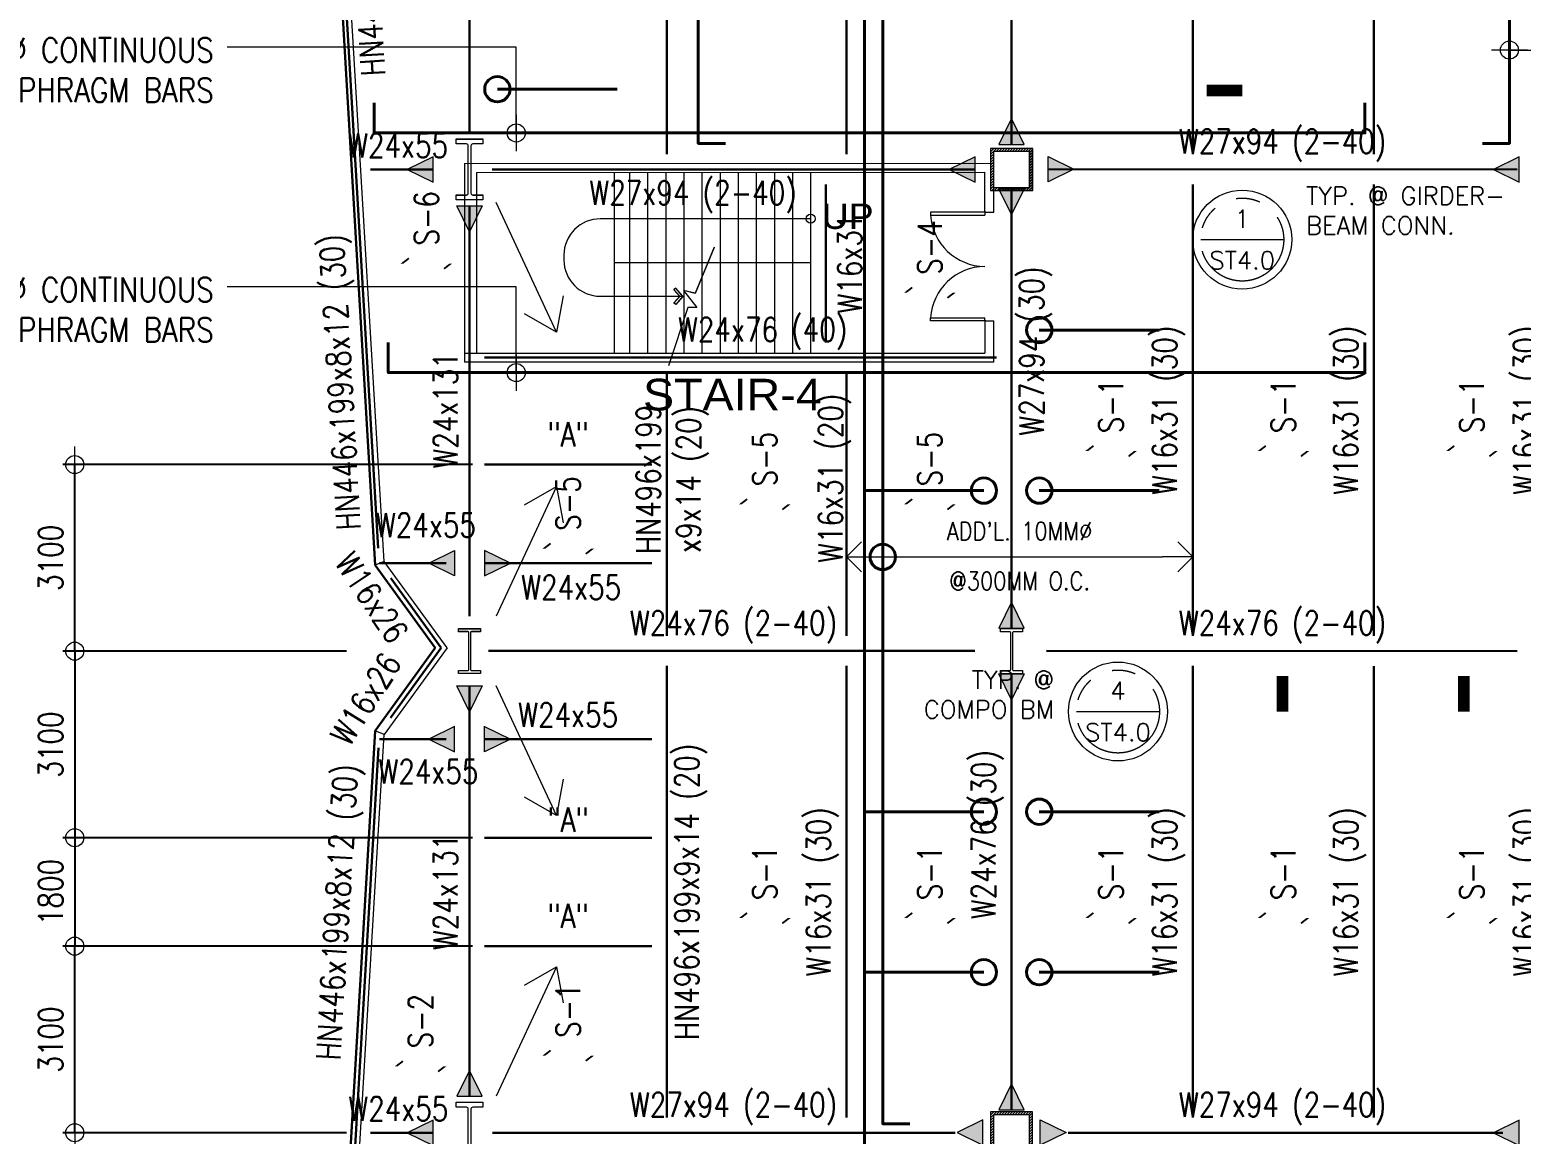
# Model space of a CAD drawing. Header units: millimetres. Extents: x 1324560 to 1569037, y -14989 to 176590.
# Drawn here: x 1351216 to 1375980, y 22492 to 40836 of the extents above; entities that cross this region are included whole.
import ezdxf
from ezdxf.enums import TextEntityAlignment as Align

# ---------------------------------------------------------------- set-up
doc = ezdxf.new("R2010")
doc.units = ezdxf.units.MM
doc.header["$MEASUREMENT"] = 0
doc.linetypes.add('PHANTOM2', pattern=[1.25, 0.625, -0.125, 0.125, -0.125, 0.125, -0.125])
doc.layers.get('0').update_dxf_attribs({"lineweight": 0})
for name, color, linetype, lineweight in [('A_ARCHITECTURAL BACKGROUND', 251, 'Continuous', 5), ('HATCH', 8, 'Continuous', 5), ('S-ANNO-DIMS', 252, 'Continuous', 5), ('S-ANNO-MARK', 2, 'Continuous', 9), ('S-ANNO-NPLT', 7, 'Continuous', 9), ('S-Anno-Symb', 143, 'PHANTOM2', 15), ('S-Anno-Text', 52, 'Continuous', 15), ('S-BEAM', 5, 'Continuous', 30), ('S-BEAM-IDEN', 2, 'Continuous', 9), ('S-BRACE', 2, 'Continuous', 9), ('S-COLS', 2, 'Continuous', 20), ('S-CONN', 1, 'Continuous', 9), ('S_COL', 2, 'Continuous', 20), ('S_DRB', 4, 'Continuous', 40), ('S_SLAB EDGE', 2, 'Continuous', 30)]:
    doc.layers.add(name, color=color, linetype=linetype, lineweight=lineweight)
doc.styles.add('1', font='simplex.shx', dxfattribs={"width": 0.85, "height": 300})
doc.styles.add('ARIALNW', font='ARIALN.TTF')
doc.styles.add('MMTX$0$ESMX$0$X-OPTA1D', font='x-opta1d')
doc.styles.add('ROMANSX', font='ROMANS.shx', dxfattribs={"height": 0.09375})
doc.styles.add('SIMPLEX', font='SIMPLEX.shx', dxfattribs={"width": 0.8, "height": 400})
doc.dimstyles.new('DIM 200', dxfattribs={"dimtxt": 0.36, "dimasz": 0.2, "dimexe": 0.1, "dimexo": 0, "dimgap": 0.08, "dimtad": 1, "dimlfac": 2, "dimrnd": 0.005, "dimzin": 1, "dimdsep": 46, "dimtxsty": 'ARIALNW', "dimcen": 0.09, "dimclrd": 6, "dimclre": 6, "dimclrt": 13, "dimadec": 0, "dimazin": 0, "dimtfac": 1, "dimtofl": 0, "dimtmove": 2, "dimatfit": 3, "dimfxl": 1, "dimtolj": 1, "dimtzin": 0, "dimarcsym": 0})
doc.dimstyles.new('DIM_100', dxfattribs={"dimtxt": 400, "dimasz": 2, "dimexe": 100, "dimexo": 250, "dimgap": 250, "dimtad": 1, "dimdec": 0, "dimrnd": 1, "dimzin": 1, "dimdsep": 46, "dimtxsty": '1', "dimblk1": 'ESCADIM_ARW', "dimblk2": 'ESCADIM_ARW', "dimsah": 1, "dimcen": 50, "dimclrd": 256, "dimclre": 256, "dimclrt": 52, "dimazin": 0, "dimtfac": 1, "dimtdec": 0, "dimtofl": 0, "dimtmove": 0, "dimatfit": 3, "dimldrblk": 'ESCADIM_ARW', "dimfxl": 1, "dimtolj": 1, "dimtzin": 0, "dimarcsym": 0})
doc.dimstyles.new('DIM_200', dxfattribs={"dimtxt": 400, "dimasz": 2, "dimexe": 200, "dimexo": 200, "dimgap": 200, "dimtad": 1, "dimdec": 0, "dimrnd": 1, "dimzin": 1, "dimdsep": 46, "dimtxsty": 'SIMPLEX', "dimblk1": 'ESCADIM_ARW', "dimblk2": 'ESCADIM_ARW', "dimsah": 1, "dimcen": 50, "dimclrd": 251, "dimclre": 251, "dimclrt": 52, "dimazin": 0, "dimtfac": 1, "dimtdec": 0, "dimtofl": 0, "dimtmove": 0, "dimatfit": 3, "dimldrblk": 'ESCADIM_ARW', "dimfxl": 1, "dimtolj": 1, "dimtzin": 0, "dimarcsym": 0})
doc.dimstyles.new('ESCA', dxfattribs={"dimtxt": 300, "dimasz": 1, "dimexe": 100, "dimexo": 100, "dimgap": 100, "dimtad": 1, "dimdec": 0, "dimrnd": 1, "dimdsep": 46, "dimtxsty": '1', "dimblk1": 'ESCADIM_ARW', "dimblk2": 'ESCADIM_ARW', "dimsah": 1, "dimcen": 50, "dimclrd": 256, "dimclre": 256, "dimclrt": 52, "dimadec": 0, "dimazin": 0, "dimtfac": 1, "dimtdec": 0, "dimtofl": 0, "dimtmove": 0, "dimatfit": 3, "dimldrblk": 'ESCADIM_ARW', "dimfxl": 1, "dimtolj": 1, "dimtzin": 0, "dimarcsym": 0})

# ---------------------------------------------------------------- blocks, each defined once
blk = doc.blocks.new('5F COLUMN LAYOUT')
at = {"layer": 'HATCH', "ltscale": 0.05}
h = blk.add_hatch(dxfattribs=at)
h.set_pattern_fill('ANSI31', color=256, scale=250, style=0)
h.set_pattern_definition([(45, (-1369673.47, 17920.017), (-22.0970869, 22.0970869), [])])
h.paths.add_polyline_path([(16701, 39701), (17301, 39701), (17301, 40301), (16701, 40301)], flags=16)
h.paths.add_polyline_path([(16651, 39651), (17351, 39651), (17351, 40351), (16651, 40351)])
h = blk.add_hatch(dxfattribs=at)
h.set_pattern_fill('ANSI31', color=256, scale=250, style=0)
h.set_pattern_definition([(45, (-1369675.695, 1918.595), (-22.0970869, 22.0970869), [])])
h.paths.add_polyline_path([(16699, 23700), (17299, 23700), (17299, 24300), (16699, 24300)], flags=16)
h.paths.add_polyline_path([(16649, 23650), (17349, 23650), (17349, 24350), (16649, 24350)])
at = {"layer": 'S-COLS', "ltscale": 0.5, "elevation": 0}
for points in [[(16651, 39651), (17351, 39651), (17351, 40351), (16651, 40351)], [(16701, 39701), (17301, 39701), (17301, 40301), (16701, 40301)], [(16649, 23650), (17349, 23650), (17349, 24350), (16649, 24350)], [(16699, 23700), (17299, 23700), (17299, 24300), (16699, 24300)]]:
    blk.add_lwpolyline(points, close=True, dxfattribs=at)
at = {"layer": 'S_COL', "ltscale": 0.05}
for points in [[(8000, 40507), (8221, 40507), (8221, 40425), (8052, 40425, 0.414214), (8023, 40396), (8023, 39606, 0.414214), (8052, 39577), (8221, 39577), (8221, 39495), (7779, 39495), (7779, 39577), (7948, 39577, 0.414214), (7977, 39606), (7977, 40396, 0.414214), (7948, 40425), (7779, 40425), (7779, 40507), (8000, 40507)], [(8000, 24507), (8221, 24507), (8221, 24425), (8052, 24425, 0.414214), (8023, 24396), (8023, 23606, 0.414214), (8052, 23577), (8221, 23577), (8221, 23495), (7779, 23495), (7779, 23577), (7948, 23577, 0.414214), (7977, 23606), (7977, 24396, 0.414214), (7948, 24425), (7779, 24425), (7779, 24507), (8000, 24507)]]:
    blk.add_lwpolyline(points, format="xyb", dxfattribs=at)
at = {"layer": 'S_COL', "ltscale": 0.05, "elevation": 0}
for points in [[(8000, 32374), (8182, 32374), (8182, 32325), (8031, 32325, 0.414214), (8013, 32307), (8013, 31696, 0.414214), (8031, 31679), (8182, 31679), (8182, 31630), (7818, 31630), (7818, 31679), (7969, 31679, 0.414214), (7987, 31696), (7987, 32307, 0.414214), (7969, 32325), (7818, 32325), (7818, 32374), (8000, 32374)], [(17000, 32376), (17183, 32376), (17183, 32323), (17033, 32323, 0.414214), (17015, 32305), (17015, 31695, 0.414214), (17033, 31677), (17183, 31677), (17183, 31624), (16817, 31624), (16817, 31677), (16967, 31677, 0.414214), (16985, 31695), (16985, 32305, 0.414214), (16967, 32323), (16817, 32323), (16817, 32376), (17000, 32376)]]:
    blk.add_lwpolyline(points, format="xyb", dxfattribs=at)
blk = doc.blocks.new('Bubble')
at = {"layer": 'S-ANNO-NPLT'}
blk.add_circle((0, 0), 0.2608, dxfattribs=at)
at = {"layer": 'S-Anno-Symb', "color": 0}
blk.add_line((-0.2188, 0), (0.2188, 0), dxfattribs=at)
blk.add_circle((0, 0), 0.2188, dxfattribs=at)
at = {"layer": 'S-Anno-Symb', "style": 'ROMANSX'}
for tag, p in [('1', (0, 0.1094)), ('S1', (0, -0.1094))]:
    blk.add_attdef(tag, text='', height=0.0937, dxfattribs=at).set_placement(p, align=Align.MIDDLE_CENTER)
at = {"layer": 'S-Anno-Symb', "style": 'ROMANSX', "width": 1.018385, "flags": 8}
blk.add_attdef('LONG', text='', height=0.0937, dxfattribs=at).set_placement((-0.1796, -0.1249), (0.1796, -0.1249), align=Align.FIT)
blk = doc.blocks.new('4F COLUMN LAYOUT')
at = {"layer": 'HATCH', "ltscale": 0.05}
h = blk.add_hatch(dxfattribs=at)
h.set_pattern_fill('ANSI31', color=256, scale=250, style=0)
h.set_pattern_definition([(45, (-1164892.262, 18523.98), (-22.0970869, 22.0970869), [])])
h.paths.add_polyline_path([(16700, 39700), (17300, 39700), (17300, 40300), (16700, 40300)], flags=16)
h.paths.add_polyline_path([(16650, 39650), (17350, 39650), (17350, 40350), (16650, 40350)])
h = blk.add_hatch(dxfattribs=at)
h.set_pattern_fill('ANSI31', color=256, scale=250, style=0)
h.set_pattern_definition([(45, (-1164892.262, 2523.98), (-22.0970869, 22.0970869), [])])
h.paths.add_polyline_path([(16700, 23700), (17300, 23700), (17300, 24300), (16700, 24300)], flags=16)
h.paths.add_polyline_path([(16650, 23650), (17350, 23650), (17350, 24350), (16650, 24350)])
at = {"layer": 'S-COLS', "ltscale": 0.5, "elevation": 0}
for points in [[(16650, 39650), (17350, 39650), (17350, 40350), (16650, 40350)], [(16700, 39700), (17300, 39700), (17300, 40300), (16700, 40300)], [(16650, 23650), (17350, 23650), (17350, 24350), (16650, 24350)], [(16700, 23700), (17300, 23700), (17300, 24300), (16700, 24300)]]:
    blk.add_lwpolyline(points, close=True, dxfattribs=at)
at = {"layer": 'S_COL', "ltscale": 0.05, "elevation": 0}
for points in [[(8000, 39494), (7779, 39494), (7779, 39576), (7948, 39576, 0.414214), (7977, 39605), (7977, 40395, 0.414214), (7948, 40424), (7779, 40424), (7779, 40506), (8221, 40506), (8221, 40424), (8052, 40424, 0.414214), (8023, 40395), (8023, 39605, 0.414214), (8052, 39576), (8221, 39576), (8221, 39494), (8000, 39494)], [(17000, 31624), (16817, 31624), (16817, 31677), (16967, 31677, 0.414214), (16985, 31695), (16985, 32305, 0.414214), (16967, 32323), (16817, 32323), (16817, 32376), (17183, 32376), (17183, 32323), (17033, 32323, 0.414214), (17015, 32305), (17015, 31695, 0.414214), (17033, 31677), (17183, 31677), (17183, 31624), (17000, 31624)]]:
    blk.add_lwpolyline(points, format="xyb", dxfattribs=at)
at = {"layer": 'S_COL', "ltscale": 0.05}
for points in [[(8000, 32372), (8182, 32372), (8182, 32323), (8031, 32323, 0.414214), (8013, 32305), (8013, 31695, 0.414214), (8031, 31677), (8182, 31677), (8182, 31628), (7818, 31628), (7818, 31677), (7969, 31677, 0.414214), (7987, 31695), (7987, 32305, 0.414214), (7969, 32323), (7818, 32323), (7818, 32372), (8000, 32372)], [(8000, 24506), (8221, 24506), (8221, 24424), (8052, 24424, 0.414214), (8023, 24395), (8023, 23605, 0.414214), (8052, 23576), (8221, 23576), (8221, 23494), (7779, 23494), (7779, 23576), (7948, 23576, 0.414214), (7977, 23605), (7977, 24395, 0.414214), (7948, 24424), (7779, 24424), (7779, 24506), (8000, 24506)]]:
    blk.add_lwpolyline(points, format="xyb", dxfattribs=at)
blk = doc.blocks.new('5F PLAN')
at = {"layer": 'A_ARCHITECTURAL BACKGROUND', "ltscale": 10}
for p, q in [((6584, 33490, 0), (5682, 48565, 0)), ((10399, 39953, 0), (10399, 36947, 0)), ((10657, 39953, 0), (10657, 36947, 0)), ((10957, 39953, 0), (10957, 36947, 0)), ((11258, 39953, 0), (11258, 36947, 0)), ((11558, 39953, 0), (11558, 36947, 0)), ((11859, 39953, 0), (11859, 36947, 0)), ((12160, 39953, 0), (12160, 36947, 0)), ((12460, 39953, 0), (12460, 36947, 0)), ((12761, 39953, 0), (12761, 36947, 0)), ((13062, 39953, 0), (13062, 36947, 0)), ((13362, 39953, 0), (13362, 36947, 0)), ((13663, 39953, 0), (13663, 36950, 0)), ((16555, 39290, 0), (15653, 39290, 0)), ((15653, 39290, 0), (15653, 39240, 0)), ((16555, 39290, 0), (15653, 39290, 0)), ((15653, 39290, 0), (15653, 39240, 0)), ((15653, 39240, 0), (16555, 39240, 0)), ((15653, 39240, 0), (16555, 39240, 0)), ((16575, 39290, 0), (15673, 39290, 0)), ((16575, 39290, 0), (15673, 39290, 0)), ((13663, 38450, 0), (10399, 38450, 0)), ((15653, 37486, 0), (15653, 37536, 0)), ((15653, 37536, 0), (16555, 37536, 0)), ((15653, 37486, 0), (15653, 37536, 0)), ((15653, 37536, 0), (16555, 37536, 0)), ((16555, 37486, 0), (15653, 37486, 0)), ((16555, 37486, 0), (15653, 37486, 0)), ((16575, 37486, 0), (15673, 37486, 0)), ((16575, 37486, 0), (15673, 37486, 0)), ((16555, 37486, 0), (16555, 37536, 0)), ((6584, 33490, 0), (6433, 33428, 0)), ((7627, 32054, 0), (6584, 33490, 0)), ((7627, 32054, 0), (6584, 30614, 0)), ((5682, 15536, 0), (6584, 30614, 0)), ((6584, 30614, 0), (6433, 30677, 0))]:
    blk.add_line(p, q, dxfattribs=at)
at = {"layer": 'A_ARCHITECTURAL BACKGROUND', "linetype": 'ByBlock', "ltscale": 0.5}
for p, q in [((7916, 40100, 0), (16706, 40103, 0)), ((8116, 39950, 0), (16548, 39953, 0)), ((16555, 39290, 0), (16555, 39953, 0)), ((16706, 39290, 0), (16706, 40103, 0)), ((16555, 39290, 0), (16555, 39240, 0)), ((16555, 39290, 0), (16706, 39290, 0)), ((16555, 37486, 0), (16706, 37486, 0)), ((16555, 37486, 0), (16555, 36950, 0)), ((16706, 36800, 0), (16706, 37486, 0)), ((7916, 36950, 0), (13663, 36950, 0)), ((13663, 36950, 0), (16555, 36950, 0)), ((16706, 36800, 0), (7916, 36800, 0))]:
    blk.add_line(p, q, dxfattribs=at)
at = {"layer": 'A_ARCHITECTURAL BACKGROUND', "ltscale": 0.5}
for p, q in [((7916, 40100, 0), (7916, 36950, 0)), ((8116, 39950, 0), (8116, 36950, 0)), ((7916, 36950, 0), (7916, 36800, 0))]:
    blk.add_line(p, q, dxfattribs=at)
at = {"layer": 'A_ARCHITECTURAL BACKGROUND', "linetype": 'ByBlock', "lineweight": 13, "ltscale": 0.5}
for p, q in [((12059, 38708, 0), (11744, 37944, 0)), ((12059, 38705, 0), (11744, 37940, 0)), ((11744, 37944, 0), (11553, 37990, 0)), ((11553, 37990, 0), (11771, 37709, 0)), ((11744, 37940, 0), (11553, 37987, 0)), ((11553, 37987, 0), (11771, 37706, 0)), ((11622, 37709, 0), (11303, 36740, 0)), ((11771, 37706, 0), (11622, 37709, 0))]:
    blk.add_line(p, q, dxfattribs=at)
at = {"layer": 'A_ARCHITECTURAL BACKGROUND', "linetype": 'ByBlock', "lineweight": 13, "ltscale": 0.5, "elevation": 0}
blk.add_lwpolyline([(13663, 39179), (10168, 39179, 0.414214), (9567, 38577), (9567, 38495, 0.414214), (10168, 37894), (11542, 37894)], format="xyb", dxfattribs=at)
for points in [[(11542, 37894), (11423, 38030), (11391, 38006), (11492, 37894)], [(11542, 37891), (11423, 38027), (11391, 38002), (11492, 37891)], [(11542, 37894), (11423, 37757), (11391, 37782), (11492, 37894)], [(11542, 37891), (11423, 37754), (11391, 37779), (11492, 37891)]]:
    blk.add_lwpolyline(points, dxfattribs=at)
at = {"layer": 'A_ARCHITECTURAL BACKGROUND', "linetype": 'ByBlock', "lineweight": 13, "ltscale": 0.5}
blk.add_circle((13663, 39182, 0), 74, dxfattribs=at)
for centre, start, end in [((16566, 39303, 0), 183.9663, 269.3068), ((16566, 37473, 0), 90.6932, 176.0337)]:
    blk.add_arc(centre, 915, start, end, dxfattribs=at)
at = {"layer": 'S_SLAB EDGE', "ltscale": 0.05, "elevation": 0}
blk.add_lwpolyline([(5532, 15385), (6433, 30677), (7428, 32054), (6433, 33428), (5532, 48715), (7385, 48715), (7385, 53192), (8863, 53192), (8863, 55255), (10917, 55255), (10917, 56736), (26529, 56736), (26529, 56585), (44567, 56585), (44567, 56048), (46550, 56048), (46550, 39580), (44717, 39580), (44717, 10909)], dxfattribs=at)
at = {"layer": 'A_ARCHITECTURAL BACKGROUND', "style": 'MMTX$0$ESMX$0$X-OPTA1D', "text_generation_flag": 6, "width": 1.1}
for s, height, p in [('UP', 420.9, (13849, 39012, 0)), ('STAIR-4', 526.1, (10880, 35996, 0))]:
    blk.add_text(s, height=height, rotation=180, dxfattribs=at).set_placement(p)
blk = doc.blocks.new('ESCADIM_ARW')
at = {"color": 7}
blk.add_line((-150, 0), (150, 0), dxfattribs=at)
blk.add_circle((0, 0), 75, dxfattribs=at)
blk = doc.blocks.new('*D25')
at = {"layer": 'Defpoints', "color": 0, "ltscale": 0.05, "transparency": 16777216}
for p in [(1358768, 27415), (1351962, 25615), (1358768, 25615)]:
    blk.add_point(p, dxfattribs=at)
at = {"layer": 'S-ANNO-DIMS', "color": 251, "lineweight": -2, "ltscale": 0.05, "transparency": 16777216}
for p, q in [((1358568, 27415), (1351762, 27415)), ((1351962, 27413), (1351962, 25617)), ((1358568, 25615), (1351762, 25615))]:
    blk.add_line(p, q, dxfattribs=at)
at = {"layer": 'S-ANNO-DIMS', "color": 251, "lineweight": -2, "ltscale": 0.05, "transparency": 16777216, "xscale": 2, "yscale": 2, "zscale": 2}
for p, rotation in [((1351962, 27415), 90), ((1351962, 25615), 270)]:
    blk.add_blockref('ESCADIM_ARW', p, dxfattribs=dict(at, rotation=rotation))
at = {"layer": 'S-ANNO-DIMS', "color": 52, "ltscale": 0.05, "transparency": 16777216, "insert": (1351562, 26515), "char_height": 400, "attachment_point": 5, "rotation": 90, "style": 'SIMPLEX'}
blk.add_mtext('\\A1;1800', dxfattribs=at)
blk = doc.blocks.new('*D26')
at = {"layer": 'Defpoints', "color": 0, "ltscale": 0.05, "transparency": 16777216}
for p in [(1351962, 25615), (1358768, 25615), (1356672, 22515, 0)]:
    blk.add_point(p, dxfattribs=at)
at = {"layer": 'S-ANNO-DIMS', "color": 251, "lineweight": -2, "ltscale": 0.05, "transparency": 16777216}
for p, q in [((1358568, 25615), (1351762, 25615)), ((1351962, 22517), (1351962, 25613)), ((1356472, 22515), (1351762, 22515))]:
    blk.add_line(p, q, dxfattribs=at)
at = {"layer": 'S-ANNO-DIMS', "color": 251, "lineweight": -2, "ltscale": 0.05, "transparency": 16777216, "xscale": 2, "yscale": 2, "zscale": 2}
for p, rotation in [((1351962, 25615), 90), ((1351962, 22515), 270)]:
    blk.add_blockref('ESCADIM_ARW', p, dxfattribs=dict(at, rotation=rotation))
at = {"layer": 'S-ANNO-DIMS', "color": 52, "ltscale": 0.05, "transparency": 16777216, "insert": (1351562, 24065), "char_height": 400, "attachment_point": 5, "rotation": 90, "style": 'SIMPLEX'}
blk.add_mtext('\\A1;3100', dxfattribs=at)
blk = doc.blocks.new('*D27')
at = {"layer": 'Defpoints', "color": 0, "ltscale": 0.05, "transparency": 16777216}
for p in [(1356672, 30515, 0), (1351962, 27415), (1358768, 27415)]:
    blk.add_point(p, dxfattribs=at)
at = {"layer": 'S-ANNO-DIMS', "color": 251, "lineweight": -2, "ltscale": 0.05, "transparency": 16777216}
for p, q in [((1356472, 30515), (1351762, 30515)), ((1351962, 30513), (1351962, 27417)), ((1358568, 27415), (1351762, 27415))]:
    blk.add_line(p, q, dxfattribs=at)
at = {"layer": 'S-ANNO-DIMS', "color": 251, "lineweight": -2, "ltscale": 0.05, "transparency": 16777216, "xscale": 2, "yscale": 2, "zscale": 2}
for p, rotation in [((1351962, 30515), 90), ((1351962, 27415), 270)]:
    blk.add_blockref('ESCADIM_ARW', p, dxfattribs=dict(at, rotation=rotation))
at = {"layer": 'S-ANNO-DIMS', "color": 52, "ltscale": 0.05, "transparency": 16777216, "insert": (1351562, 28965), "char_height": 400, "attachment_point": 5, "rotation": 90, "style": 'SIMPLEX'}
blk.add_mtext('\\A1;3100', dxfattribs=at)
blk = doc.blocks.new('*D28')
at = {"layer": 'Defpoints', "color": 0, "ltscale": 0.05, "transparency": 16777216}
for p in [(1351962, 33615), (1358768, 33615), (1356672, 30515, 0)]:
    blk.add_point(p, dxfattribs=at)
at = {"layer": 'S-ANNO-DIMS', "color": 251, "lineweight": -2, "ltscale": 0.05, "transparency": 16777216}
for p, q in [((1358568, 33615), (1351762, 33615)), ((1351962, 30517), (1351962, 33613)), ((1356472, 30515), (1351762, 30515))]:
    blk.add_line(p, q, dxfattribs=at)
at = {"layer": 'S-ANNO-DIMS', "color": 251, "lineweight": -2, "ltscale": 0.05, "transparency": 16777216, "xscale": 2, "yscale": 2, "zscale": 2}
for p, rotation in [((1351962, 33615), 90), ((1351962, 30515), 270)]:
    blk.add_blockref('ESCADIM_ARW', p, dxfattribs=dict(at, rotation=rotation))
at = {"layer": 'S-ANNO-DIMS', "color": 52, "ltscale": 0.05, "transparency": 16777216, "insert": (1351562, 32065), "char_height": 400, "attachment_point": 5, "rotation": 90, "style": 'SIMPLEX'}
blk.add_mtext('\\A1;3100', dxfattribs=at)
blk = doc.blocks.new('_Open90')
at = {"color": 0, "linetype": 'ByBlock', "lineweight": -2}
for p, q in [((-0.5, 0.5), (0, 0)), ((0, 0), (-1, 0)), ((0, 0), (-0.5, -0.5))]:
    blk.add_line(p, q, dxfattribs=at)
blk = doc.blocks.new('*D42')
at = {"lineweight": -2, "ltscale": 0.5, "transparency": 16777216}
blk.add_line((14759, 33565, 0), (19508, 33565, 0), dxfattribs=at)
at = {"layer": 'Defpoints', "color": 0, "ltscale": 0.5, "transparency": 16777216}
for p in [(14259, 33565, 0), (20008, 33565, 0), (20008, 33565, 0)]:
    blk.add_point(p, dxfattribs=at)
at = {"lineweight": -2, "ltscale": 0.5, "transparency": 16777216, "xscale": 500, "yscale": 500, "zscale": 500, "rotation": 180}
blk.add_blockref('_Open90', (14259, 33565, 0), dxfattribs=at)
at = {"lineweight": -2, "ltscale": 0.5, "transparency": 16777216, "xscale": 500, "yscale": 500, "zscale": 500}
blk.add_blockref('_Open90', (20008, 33565, 0), dxfattribs=at)
at = {"color": 52, "ltscale": 0.5, "transparency": 16777216, "char_height": 300, "attachment_point": 5, "style": '1'}
for s, insert in [("\\A1;ADD'L. 10MM%%C", (17133, 33994, 0)), ('\\A1;@300MM O.C. ', (17133, 33165, 0))]:
    blk.add_mtext(s, dxfattribs=dict(at, insert=insert))
blk = doc.blocks.new('5F PLAN2')
at = {"layer": 'S-CONN'}
for points in [[(1367307, 38931), (1367518, 39360), (1367728, 38931)], [(1357912, 38306), (1357483, 38517), (1357912, 38727)], [(1366912, 38306), (1366483, 38517), (1366912, 38727)], [(1368124, 38308), (1368553, 38519), (1368124, 38729)], [(1375947, 38305), (1375518, 38515), (1375947, 38726)], [(1367308, 38196), (1367519, 37767), (1367729, 38196)], [(1358307, 37911), (1358518, 37482), (1358728, 37911)], [(1358268, 32186), (1357839, 31975), (1358268, 31765)], [(1358768, 32186), (1359197, 31975), (1358768, 31765)], [(1367307, 30898), (1367518, 31327), (1367728, 30898)], [(1367306, 30136), (1367517, 29707), (1367727, 30136)], [(1358307, 29937), (1358518, 29508), (1358728, 29937)], [(1358268, 28845), (1357839, 29055), (1358268, 29266)], [(1358768, 28845), (1359197, 29055), (1358768, 29266)], [(1358307, 23123), (1358518, 23552), (1358728, 23123)], [(1367306, 22898), (1367517, 23327), (1367727, 22898)], [(1357912, 22306), (1357483, 22516), (1357912, 22726)], [(1367042, 22308), (1366613, 22518), (1367042, 22729)], [(1367994, 22308), (1368423, 22518), (1367994, 22729)], [(1375947, 22305), (1375518, 22515), (1375947, 22726)]]:
    blk.add_hatch(color=256, dxfattribs=at).paths.add_polyline_path(points)
at = {"layer": 'S-BEAM'}
for p, q in [((1357001, 32226, 0), (1356158, 46516, 0)), ((1358518, 39123, 0), (1358518, 46077, 0)), ((1361793, 46266, 0), (1361793, 38769, 0)), ((1364777, 46266, 0), (1364777, 38769, 0)), ((1367518, 46254, 0), (1367518, 38931, 0)), ((1370527, 46266, 0), (1370527, 38768, 0)), ((1373535, 46266, 0), (1373535, 38768, 0)), ((1356875, 38517, 0), (1357912, 38517, 0)), ((1366912, 38517, 0), (1358892, 38517, 0)), ((1368124, 38519, 0), (1375912, 38516, 0)), ((1364431, 35642, 0), (1364431, 38269, 0)), ((1367518, 30898, 0), (1367518, 38196, 0)), ((1370527, 38268, 0), (1370527, 30769, 0)), ((1373535, 38268, 0), (1373535, 30768, 0)), ((1358519, 31097, 0), (1358518, 37911, 0)), ((1358768, 35392, 0), (1367268, 35392, 0)), ((1361793, 35142, 0), (1361793, 30770, 0)), ((1364777, 35142, 0), (1364777, 30770, 0)), ((1358768, 33615, 0), (1361543, 33615, 0)), ((1358132, 31975, 0), (1357022, 31975, 0)), ((1358768, 31975, 0), (1361543, 31975, 0)), ((1358046, 30571, 0), (1357208, 31726, 0)), ((1358046, 30571, 0), (1357203, 29409, 0)), ((1366906, 30518, 0), (1358832, 30518, 0)), ((1368097, 30518, 0), (1375912, 30517, 0)), ((1361793, 30270, 0), (1361793, 22767, 0)), ((1364777, 30270, 0), (1364777, 22767, 0)), ((1370527, 22767, 0), (1370527, 30269, 0)), ((1373535, 22767, 0), (1373535, 30268, 0)), ((1367517, 22898, 0), (1367517, 30136, 0)), ((1358518, 23123, 0), (1358518, 29937, 0)), ((1358132, 29055, 0), (1357022, 29055, 0)), ((1358768, 29056, 0), (1361543, 29056, 0)), ((1357007, 28909, 0), (1356158, 14517, 0)), ((1358768, 27415, 0), (1361543, 27415, 0)), ((1358768, 25615, 0), (1361543, 25615, 0)), ((1356875, 22517, 0), (1357912, 22517, 0)), ((1366581, 22517, 0), (1358899, 22517, 0)), ((1368456, 22517, 0), (1375675, 22517, 0))]:
    blk.add_line(p, q, dxfattribs=at)
at = {"layer": 'S-CONN', "color": 1, "elevation": 0}
for points in [[(1367728, 38931), (1367518, 39360), (1367307, 38931), (1367729, 38931)], [(1357912, 38727), (1357483, 38517), (1357912, 38306), (1357912, 38728)], [(1366912, 38727), (1366483, 38517), (1366912, 38306), (1366912, 38728)], [(1368124, 38729), (1368553, 38519), (1368124, 38308), (1368124, 38730)], [(1375947, 38726), (1375518, 38515), (1375947, 38305), (1375947, 38727)], [(1367729, 38196), (1367519, 37767), (1367308, 38196), (1367730, 38196)], [(1358728, 37911), (1358518, 37482), (1358307, 37911), (1358729, 37911)], [(1358268, 31765), (1357839, 31975), (1358268, 32186), (1358268, 31764)], [(1358768, 31765), (1359197, 31975), (1358768, 32186), (1358768, 31764)], [(1367728, 30898), (1367518, 31327), (1367307, 30898), (1367729, 30898)], [(1367727, 30136), (1367517, 29707), (1367306, 30136), (1367728, 30136)], [(1358728, 29937), (1358518, 29508), (1358307, 29937), (1358729, 29937)], [(1358268, 29266), (1357839, 29055), (1358268, 28845), (1358268, 29267)], [(1358768, 29266), (1359197, 29055), (1358768, 28845), (1358768, 29267)], [(1358728, 23123), (1358518, 23552), (1358307, 23123), (1358729, 23123)], [(1367727, 22898), (1367517, 23327), (1367306, 22898), (1367728, 22898)], [(1357912, 22726), (1357483, 22516), (1357912, 22306), (1357912, 22727)], [(1367042, 22729), (1366613, 22518), (1367042, 22308), (1367042, 22730)], [(1367994, 22729), (1368423, 22518), (1367994, 22308), (1367994, 22730)], [(1375947, 22726), (1375518, 22515), (1375947, 22305), (1375947, 22727)]]:
    blk.add_lwpolyline(points, dxfattribs=at)
at = {"layer": 'S-BRACE', "ltscale": 0.5}
for points in [[(1359962, 35816, 0), (1358960, 37968, 0)], [(1359962, 33248, 0), (1358960, 31097, 0)], [(1359962, 27786, 0), (1358960, 29937, 0)], [(1359962, 25274, 0), (1358960, 23123, 0)]]:
    blk.add_leader(points, dimstyle='DIM 200', override={"dimasz": 500, "dimtad": 0, "dimclrd": 2, "dimldrblk": 'Open90', "dimfxl": 0.18}, dxfattribs=at)
blk = doc.blocks.new("ADD' L BARS")
at = {"layer": 'S_DRB'}
blk.add_line((10450.6, 41333.3, 0), (8461, 41333.3, 0), dxfattribs=at)
at = {"layer": 'S_DRB', "color": 4, "elevation": 0}
for points in [[(12248.4, 40432.8), (11798.4, 40432.8), (11799.7, 55606.9), (12249.7, 55606.9)], [(24817.1, 40432.8), (25267.1, 40432.8), (25267.1, 55606.9), (24817.1, 55606.9)], [(15310.1, 24150), (14860.1, 24150), (14860.1, 47606.7), (15310.1, 47606.7)], [(22866.9, 41106.8), (22866.9, 40606.8), (6414.9, 40606.8), (6414.9, 41106.8)], [(22866.9, 37126.5), (22866.9, 36626.5), (6649.7, 36626.5), (6649.7, 37126.5)]]:
    blk.add_lwpolyline(points, dxfattribs=at)
at = {"layer": 'S_DRB'}
for centre in [(8461, 41333.3, 0), (14860.1, 33565.1, 0)]:
    blk.add_circle(centre, 210.4, dxfattribs=at)
at = {"layer": 'S-BEAM-IDEN', "char_height": 400, "attachment_point": 3, "style": '1'}
for insert in [(3752.1, 42184.6, 0), (3752.1, 38204.3, 0)]:
    blk.add_mtext_dynamic_manual_height_columns('3-25MM∅ CONTINUOUS \\PDIAPHRAGM BARS', width=8791.578, gutter_width=1, heights=[0], dxfattribs=dict(at, insert=insert))
at = {"ltscale": 0.5}
dim = blk.add_linear_dim(base=(20008.5, 33565.1, 0), p1=(14258.5, 33565.1, 0), p2=(20008.5, 33565.1, 0), text="ADD'L. 10MM%%C\\X@300MM O.C. ", dimstyle='DIM_100', override={"dimasz": 500, "dimexo": 100, "dimblk1": 'Open90', "dimblk2": 'Open90', "dimse1": 1, "dimse2": 1}, dxfattribs=at)
dim.commit()
dim.dimension.update_dxf_attribs({"geometry": '*D42', "text_midpoint": (17133.5, 33565.1, 0)})
at = {"layer": 'S-ANNO-DIMS', "color": 4}
for points in [[(8775, 40606.8, 0), (8775, 42032, 0), (3976.4, 42032, 0)], [(25267.1, 41983, 0), (47743.9, 41983, 0)], [(8775, 36626.5, 0), (8775, 38051.6, 0), (3976.4, 38051.6, 0)]]:
    blk.add_leader(points, dimstyle='ESCA', override={"dimasz": 2, "dimtad": 0, "dimfxl": 0.0625}, dxfattribs=at)

msp = doc.modelspace()

# ---------------------------------------------------------------- linework, layer by layer
at = {"layer": 'S-ANNO-MARK'}
for points in [[(1357510.46492, 37040.59803, 29.99952, 29.99952, 0), (1357397.42059, 36953.59689, 0, 0, 0), (1358206.99814, 36953.59689, 29.99952, 29.99952, 0), (1358093.95381, 36866.59576, 0, 0, 0)], [(1357411.31146, 23705.64676, 29.99952, 29.99952, 0), (1357298.26713, 23618.64562, 0, 0, 0), (1358107.84468, 23618.64562, 29.99952, 29.99952, 0), (1357994.80036, 23531.64449, 0, 0, 0)]]:
    msp.add_lwpolyline(points, format="xyseb", dxfattribs=at)
for points, elevation in [([(1365869.01588, 36556.65175, 29.99952, 29.99952, 0), (1365755.97155, 36469.65062, 0, 0, 0), (1366565.54911, 36469.65062, 29.99952, 29.99952, 0), (1366452.50478, 36382.64949, 0, 0, 0)], 0), ([(1368877.47603, 33925.42633, 29.99952, 29.99952, 0), (1368764.43171, 33838.4252, 0, 0, 0), (1369574.00926, 33838.4252, 29.99952, 29.99952, 0), (1369460.96493, 33751.42406, 0, 0, 0)], 0.00001), ([(1371739.09555, 33925.42633, 29.99952, 29.99952, 0), (1371626.05122, 33838.4252, 0, 0, 0), (1372435.62877, 33838.4252, 29.99952, 29.99952, 0), (1372322.58444, 33751.42406, 0, 0, 0)], 0), ([(1374869.01588, 33925.42633, 29.99952, 29.99952, 0), (1374755.97155, 33838.4252, 0, 0, 0), (1375565.54911, 33838.4252, 29.99952, 29.99952, 0), (1375452.50478, 33751.42406, 0, 0, 0)], 0.00001), ([(1363127.5216, 33040.9915, 29.99952, 29.99952, 0), (1363014.47727, 32953.99037, 0, 0, 0), (1363824.05482, 32953.99037, 29.99952, 29.99952, 0), (1363711.0105, 32866.98923, 0, 0, 0)], 0.00001), ([(1365869.01588, 33040.9915, 29.99952, 29.99952, 0), (1365755.97155, 32953.99037, 0, 0, 0), (1366565.54911, 32953.99037, 29.99952, 29.99952, 0), (1366452.50478, 32866.98923, 0, 0, 0)], 0), ([(1359863.72659, 32304.24376, 29.99952, 29.99952, 0), (1359750.68227, 32217.24263, 0, 0, 0), (1360560.25982, 32217.24263, 29.99952, 29.99952, 0), (1360447.21549, 32130.24149, 0, 0, 0)], 0.00001), ([(1363127.5216, 26168.03117, 29.99952, 29.99952, 0), (1363014.47727, 26081.03003, 0, 0, 0), (1363824.05482, 26081.03003, 29.99952, 29.99952, 0), (1363711.0105, 25994.0289, 0, 0, 0)], 0.00001), ([(1365869.01588, 26168.03117, 29.99952, 29.99952, 0), (1365755.97155, 26081.03003, 0, 0, 0), (1366565.54911, 26081.03003, 29.99952, 29.99952, 0), (1366452.50478, 25994.0289, 0, 0, 0)], 0), ([(1368877.47603, 26168.03117, 29.99952, 29.99952, 0), (1368764.43171, 26081.03003, 0, 0, 0), (1369574.00926, 26081.03003, 29.99952, 29.99952, 0), (1369460.96493, 25994.0289, 0, 0, 0)], 0.00001), ([(1371739.09555, 26168.03117, 29.99952, 29.99952, 0), (1371626.05122, 26081.03003, 0, 0, 0), (1372435.62877, 26081.03003, 29.99952, 29.99952, 0), (1372322.58444, 25994.0289, 0, 0, 0)], 0), ([(1374869.01588, 26168.03117, 29.99952, 29.99952, 0), (1374755.97155, 26081.03003, 0, 0, 0), (1375565.54911, 26081.03003, 29.99952, 29.99952, 0), (1375452.50478, 25994.0289, 0, 0, 0)], 0.00001), ([(1359863.72659, 23883.34915, 29.99952, 29.99952, 0), (1359750.68226, 23796.34802, 0, 0, 0), (1360560.25981, 23796.34802, 29.99952, 29.99952, 0), (1360447.21549, 23709.34688, 0, 0, 0)], 0)]:
    msp.add_lwpolyline(points, format="xyseb", dxfattribs=dict(at, elevation=elevation))
at = {"layer": 'S-ANNO-NPLT'}
for centre in [(1371347.97589, 37351.51695, 0), (1369284.74413, 29512.58292, 0)]:
    msp.add_circle(centre, 821.36597, dxfattribs=at)
at = {"layer": 'S-Anno-Symb', "linetype": 'ByBlock'}
for points, elevation in [([(1371347.97589, 38172.88292, 0, 0, 0), (1371347.97589, 39828.39108, 196.07256, 196.07256, 0), (1370759.75821, 39828.39108, 0, 0, 0)], 0), ([(1370106.11011, 29512.58292, 0, 0, 0), (1372016.96507, 29512.58292, 196.07256, 196.07256, 0), (1372016.96507, 30100.8006, 0, 0, 0)], 0), ([(1376938.64958, 29512.58292, 0, 0, 0), (1375027.79461, 29512.58292, 196.07256, 196.07256, 0), (1375027.79461, 30100.8006, 0, 0, 0)], 0.00001)]:
    msp.add_lwpolyline(points, format="xyseb", dxfattribs=dict(at, elevation=elevation))
at = {"layer": 'S_DRB'}
for p, q in [((1369968.14977, 35848.55615, 0.00001), (1367978.51678, 35848.55615, 0.00001)), ((1365068.14977, 33181.88949, 0.00001), (1367057.78275, 33181.88949, 0.00001)), ((1369968.14977, 33181.88949, 0.00001), (1367978.51678, 33181.88949, 0.00001)), ((1365068.14977, 27848.55615, 0), (1367057.78275, 27848.55615, 0)), ((1369968.14977, 27848.55615, 0), (1367978.51678, 27848.55615, 0)), ((1365068.14977, 25181.88949, 0), (1367057.78275, 25181.88949, 0)), ((1369968.14977, 25181.88949, 0), (1367978.51678, 25181.88949, 0))]:
    msp.add_line(p, q, dxfattribs=at)
at = {"layer": 'S_DRB', "color": 4, "elevation": 0}
msp.add_lwpolyline([(1365526.65548, 6946.20282), (1365076.65548, 6946.20282), (1365076.65548, 54122.12678), (1365526.65548, 54122.12678)], dxfattribs=at)
at = {"layer": 'S_DRB'}
for centre in [(1367978.51678, 35848.55615, 0.00001), (1367057.78275, 33181.88949, 0.00001), (1367978.51678, 33181.88949, 0.00001), (1367057.78275, 27848.55615, 0), (1367978.51678, 27848.55615, 0), (1367057.78275, 25181.88949, 0), (1367978.51678, 25181.88949, 0)]:
    msp.add_circle(centre, 210.36702, dxfattribs=at)

# ---------------------------------------------------------------- block references
at = {"layer": 'A_ARCHITECTURAL BACKGROUND'}
msp.add_blockref('5F PLAN', (1350518.14977, -1483.14886, 0), dxfattribs=at)
at = {"layer": 'S-Anno-Symb', "xscale": 3149.760000000242, "yscale": 3149.760000000242, "zscale": 3149.760000000242}
for p, values in [((1371347.97589, 37351.51695, 0), {'1': '1', 'S1': 'ST4.0'}), ((1369284.74413, 29512.58292, 0), {'1': '4', 'S1': 'ST4.0'})]:
    msp.add_blockref('Bubble', p, dxfattribs=at).add_auto_attribs(values)
at = {"layer": 'S-Anno-Text'}
for name in ['5F COLUMN LAYOUT', '4F COLUMN LAYOUT']:
    msp.add_blockref(name, (1350518.14977, -1484.77718, 0.00001), dxfattribs=at)
at = {"layer": 'S-BRACE'}
for name, p in [('5F PLAN2', (0, 0)), ("ADD' L BARS", (1350518.14977, -1484.77718, 0.00001))]:
    msp.add_blockref(name, p, dxfattribs=at)

# ---------------------------------------------------------------- texts
at = {"layer": 'S-ANNO-DIMS', "color": 52, "char_height": 400, "attachment_point": 5, "style": 'SIMPLEX'}
for s, insert, rotation in [('\\A1;{\\W0.8;HN446x199x8x12 (30)}', (1356837.71535, 42527.23696, 0.00002), 93.423878219), ('\\A1;\\pxqc;S-6', (1357802.20936, 37703.59689), 90), ('\\A1;{\\W0.8;W16x31}', (1364831.03922, 36953.75115, -0.00001), 90), ('\\A1;\\pxqc;S-4', (1366160.76033, 37219.65062, 0), 90), ('\\A1;{\\W0.8;HN446x199x8x12 (30)}', (1356430.78039, 34985.16485, 0.00002), 93.423878219), ('\\A1;{\\W0.8;W27x94 (30)}', (1367918.14977, 35500.41735, 0.00001), 90), ('\\A1;{\\W0.8;W16x31 (30)}', (1370126.60992, 34516.77052, 0), 90), ('\\A1;{\\W0.8;W16x31 (30)}', (1373135.07007, 34516.77052, 0), 90), ('\\A1;{\\W0.8;W16x31 (30)}', (1376119.23968, 34516.77052, 0.00001), 90), ('\\A1;{\\W0.8;W24x131}', (1358118.14977, 34513.88521, 0.00001), 90), ('\\A1;\\pxqc;{\\W0.8;S-1}', (1369169.22048, 34588.4252, 0.00001), 90), ('\\A1;\\pxqc;{\\W0.8;S-1}', (1372030.83999, 34588.4252, 0), 90), ('\\A1;\\pxqc;{\\W0.8;S-1}', (1375160.76033, 34588.4252, 0.00001), 90), ('\\A1;{\\W0.8;W16x31 (20)}', (1364579.66064, 33387.32737, -0.00004), 90), ('\\A1;{\\W0.8;HN496x199\\Px9x14 (20)}', (1361885.88526, 33368.68334, -0.00002), 90), ('\\A1;\\pxqc;S-5', (1363419.26605, 33703.99037, 0.00001), 90), ('\\A1;\\pxqc;S-5', (1366160.76033, 33703.99037, 0), 90), ('\\A1;\\pxqc;S-5', (1360155.47104, 32967.24263, 0.00001), 90), ('\\A1;W16x26', (1356893.31942, 31404.85651, 0.00002), 303.931635353), ('\\A1;W16x26', (1356794.01542, 29721.99229, 0.00002), 57.933436508), ('\\A1;{\\W0.8;W24x76 (30)}', (1367117.05985, 27467.27102, 0), 90), ('\\A1;{\\W0.8;HN446x199x8x12 (30)}', (1356382.95741, 26175.15248, 0.00002), 86.576121781), ('\\A1;{\\W0.8;W16x31 (30)}', (1364376.65548, 26516.56043, 0), 90), ('\\A1;{\\W0.8;W16x31 (30)}', (1370126.60992, 26516.16046, 0), 90), ('\\A1;{\\W0.8;W16x31 (30)}', (1373135.07007, 26515.9512, 0), 90), ('\\A1;{\\W0.8;W16x31 (30)}', (1376118.14977, 26515.22282, 0.00001), 90), ('\\A1;{\\W0.8;W24x131}', (1358118.14977, 26516.56043, 0.00001), 90), ('\\A1;\\pxqc;{\\W0.8;S-1}', (1363419.26605, 26831.03003, 0.00001), 90), ('\\A1;\\pxqc;{\\W0.8;S-1}', (1366160.76033, 26831.03003, 0), 90), ('\\A1;\\pxqc;{\\W0.8;S-1}', (1369169.22048, 26831.03003, 0.00001), 90), ('\\A1;\\pxqc;{\\W0.8;S-1}', (1372030.83999, 26831.03003, 0), 90), ('\\A1;\\pxqc;{\\W0.8;S-1}', (1375160.76033, 26831.03003, 0.00001), 90), ('\\A1;\\pxqc;S-2', (1357703.05591, 24368.64562), 90), ('\\A1;\\pxqc;{\\W0.8;S-1}', (1360155.47104, 24546.34802, 0), 90)]:
    msp.add_mtext(s, dxfattribs=dict(at, insert=insert, rotation=rotation))
for s, insert in [('\\A1;{\\W0.8;W27x94 (2-40)}', (1372018.14977, 38916.06534, -0.00001)), ('\\A1;{\\W0.8;W24x55}', (1357332.30555, 38914.27882, 0.00001)), ('\\A1;{\\W0.8;W27x94 (2-40)}', (1362230.15535, 38063.16054, -0.00002)), ('\\A1;{\\W0.8;"A"}', (1360155.47104, 34116.85114, 0)), ('\\A1;W24x55', (1357794.11621, 32607.36007, 0.00001)), ('\\A1;W24x55', (1360206.05399, 31575.27386, 0.00002)), ('\\A1;{\\W0.8;W24x76 (2-40)}', (1362901.18262, 30916.18122, -0.00001)), ('\\A1;{\\W0.8;W24x76 (2-40)}', (1372017.03606, 30916.88165, -0.00001)), ('\\A1;W24x55', (1360155.47104, 29455.76306, 0.00001)), ('\\A1;W24x55', (1357835.80978, 28514.454)), ('\\A1;{\\W0.8;"A"}', (1360155.47104, 27716.85114, 0)), ('\\A1;{\\W0.8;"A"}', (1360155.47104, 26116.85114, 0)), ('\\A1;{\\W0.8;W24x55}', (1357335.88511, 22915.22282, 0.00001)), ('\\A1;W27x94 (2-40)', (1362902.29634, 22915.3649, -0.00001)), ('\\A1;W27x94 (2-40)', (1372018.14978, 22916.06533, -0.00002))]:
    msp.add_mtext(s, dxfattribs=dict(at, insert=insert))
at = {"layer": 'S-ANNO-DIMS', "color": 52, "insert": (1362192.79232, 26516.76799, 0), "char_height": 400, "width": 10114.6451451, "attachment_point": 5, "rotation": 90, "style": 'SIMPLEX'}
msp.add_mtext('\\A1;{\\W0.8;HN496x199x9x14 (20)}', dxfattribs=at)
at = {"layer": 'S-Anno-Symb', "char_height": 295.29, "width": 6780.3427625, "style": 'ROMANSX'}
for s, insert, attachment_point in [('TYP. @ GIRDER-\\PBEAM CONN.', (1372408.68454, 37831.91653, 0), 4), ('TYP. @ \\PCOMPO BM', (1368223.59816, 29792.97561, 0), 6)]:
    msp.add_mtext(s, dxfattribs=dict(at, insert=insert, attachment_point=attachment_point))
at = {"layer": 'S-COLS', "color": 52, "insert": (1363385.73047, 35790.0827, -0.00002), "char_height": 400, "attachment_point": 5, "style": 'SIMPLEX'}
msp.add_mtext('\\A1;{\\W0.8;W24x76 (40)}', dxfattribs=at)

# ---------------------------------------------------------------- dimensions: what is measured, and where the dimension line sits
at = {"layer": 'S-ANNO-DIMS', "ltscale": 0.05}
for base, p1, p2, angle, picture, middle in [((1351961.87153, 33615.22282, 0.00001), (1356671.53991, 30515.22282, 0.00001), (1358768.14977, 33615.22282, 0.00001), 90, '*D28', (1351561.87153, 32065.22282, 0.00001)), ((1351961.87153, 27415.22282, 0.00001), (1356671.53991, 30515.22282, 0.00001), (1358768.14977, 27415.22282, 0.00001), 270, '*D27', (1351561.87153, 28965.22282, 0.00001)), ((1351961.87153, 25615.22282, 0.00001), (1358768.14977, 27415.22282, 0.00001), (1358768.14977, 25615.22282, 0.00001), 270, '*D25', (1351561.87153, 26515.22282, 0.00001)), ((1351961.87153, 25615.22282, 0.00001), (1356671.53991, 22515.22282, 0.00001), (1358768.14977, 25615.22282, 0.00001), 90, '*D26', (1351561.87153, 24065.22282, 0.00001))]:
    dim = msp.add_linear_dim(base=base, p1=p1, p2=p2, angle=angle, dimstyle='DIM_200', dxfattribs=at)
    dim.commit()
    dim.dimension.update_dxf_attribs({"geometry": picture, "text_midpoint": middle})

doc.saveas('drawing.dxf')
